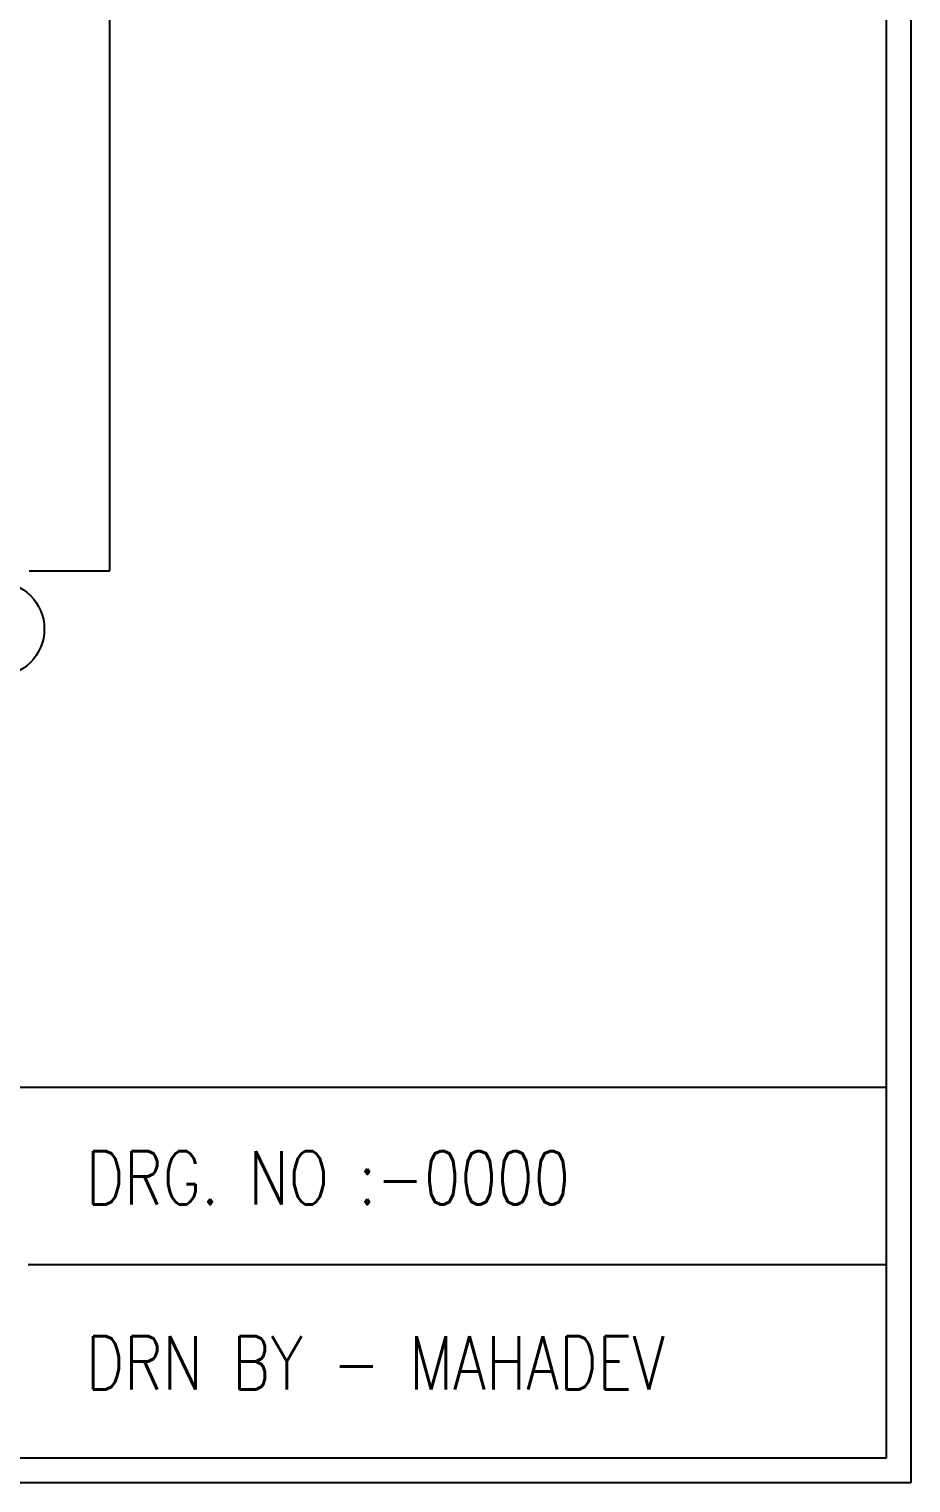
# Model space of a CAD drawing. Header units: inches. Extents: x 16106347 to 16308397, y -515360 to -420631.
# Drawn here: x 16187035 to 16194016, y -515360 to -503859 of the extents above; entities that cross this region are included whole.
import ezdxf
from ezdxf.enums import TextEntityAlignment as Align

# ---------------------------------------------------------------- set-up
doc = ezdxf.new("R2010")
doc.units = ezdxf.units.IN
doc.header["$LTSCALE"] = 1000
doc.header["$MEASUREMENT"] = 0
doc.linetypes.add('DASHED2', pattern=[0.375, 0.25, -0.125])
for name, color, linetype in [('00', 252, 'Continuous'), ('S-BEAM NO', 3, 'Continuous'), ('S-COLUMN CIRCLE', 9, 'Continuous'), ('SCHEDULE LINE-1', 7, 'Continuous'), ('TITLE', 6, 'Continuous')]:
    doc.layers.add(name, color=color, linetype=linetype)
doc.layers.add('CHHAJJA', color=251, linetype='Continuous', lineweight=25)
doc.styles.add('ROMANS', font='simplex.shx', dxfattribs={"width": 0.7})

# ---------------------------------------------------------------- blocks, each defined once
blk = doc.blocks.new('zw$8369')
at = {"layer": 'CHHAJJA', "color": 251, "linetype": 'DASHED2', "ltscale": 4, "elevation": 0}
blk.add_lwpolyline([(-463.56, -1025.75), (-438.07, -1025.75), (-438.13, 245.07), (-463.62, 245.07)], close=True, dxfattribs=at)

msp = doc.modelspace()

# ---------------------------------------------------------------- linework, layer by layer
at = {"layer": 'S-BEAM NO'}
msp.add_line((16106543, -512229, 0), (16193820, -512229, 0), dxfattribs=at)
at = {"layer": 'S-BEAM NO', "elevation": 0}
for points in [[(16106347, -420631), (16194016, -420631), (16194016, -515360), (16106347, -515360)], [(16106543, -420827), (16193820, -420827), (16193820, -515164), (16106543, -515164)]]:
    msp.add_lwpolyline(points, close=True, dxfattribs=at)
at = {"layer": 'S-COLUMN CIRCLE'}
msp.add_circle((16186782, -508605, 0), 374, dxfattribs=at)
at = {"layer": 'SCHEDULE LINE-1', "color": 3, "ltscale": 200}
msp.add_line((16187028, -513632, 0), (16193820, -513632, 0), dxfattribs=at)

# ---------------------------------------------------------------- block references
at = {"layer": '00', "color": 1, "linetype": 'Continuous', "xscale": 25, "yscale": 25, "zscale": 25}
msp.add_blockref('zw$8369', (16198626, -482502, 0), dxfattribs=at)

# ---------------------------------------------------------------- texts
at = {"layer": 'TITLE', "style": 'ROMANS', "width": 0.8}
for s, p in [('DRG. NO :-0000', (16187485, -512945, 0)), ('DRN BY - MAHADEV', (16187485, -514409, 0))]:
    msp.add_text(s, height=421.88, dxfattribs=at).set_placement(p, align=Align.MIDDLE_LEFT)

doc.saveas('drawing.dxf')
